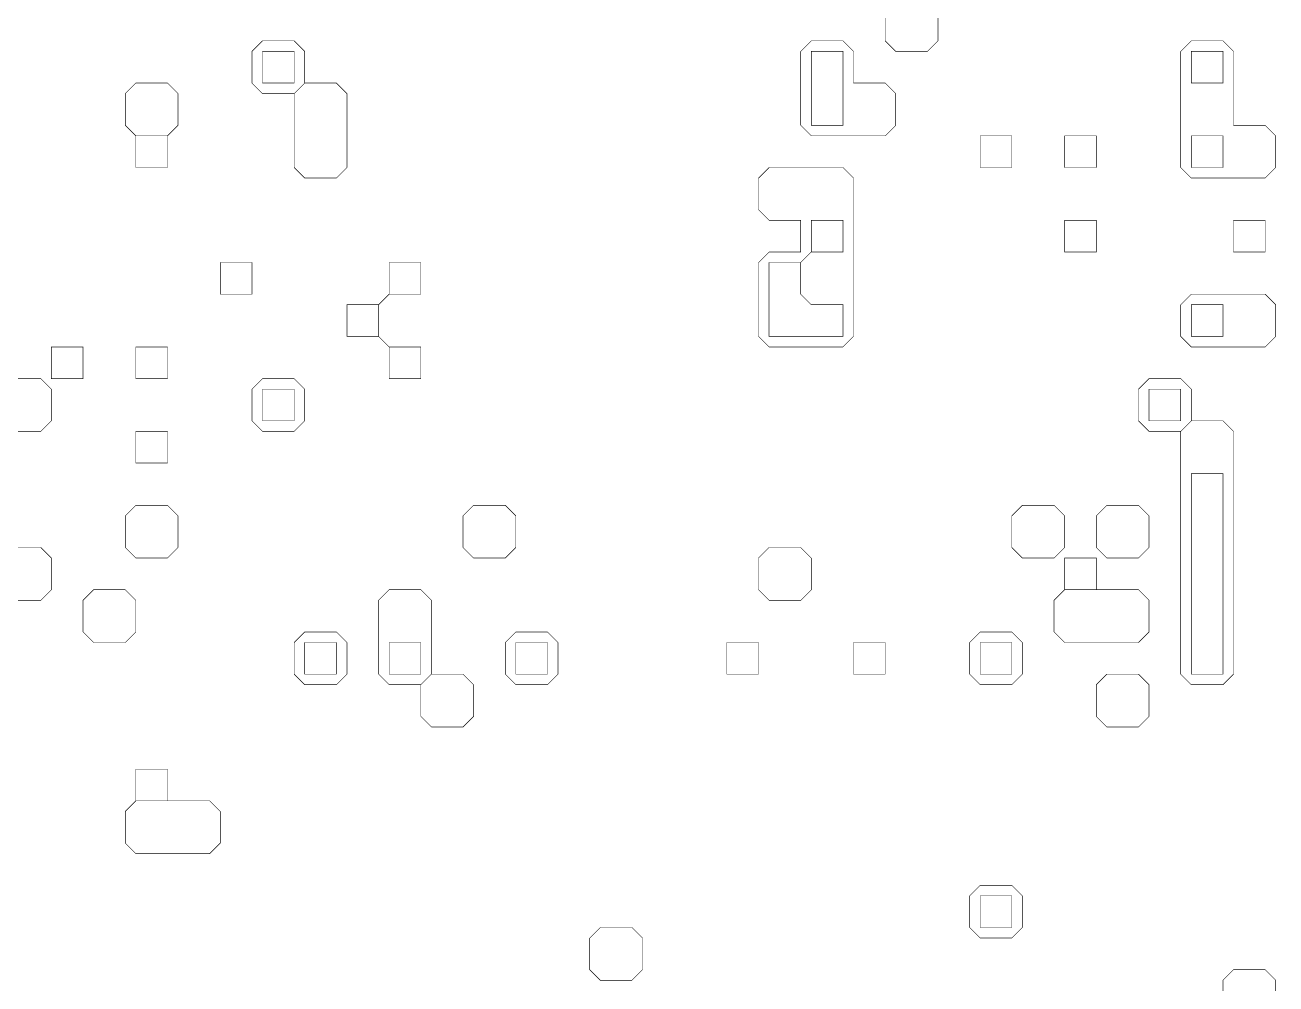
# Model space of a CAD drawing. Header units: metres. Extents: x 0 to 4990, y -4990 to 0.
# Drawn here: x 1812 to 2969, y -3324 to -2437 of the extents above; entities that cross this region are included whole.
import ezdxf

# ---------------------------------------------------------------- set-up
doc = ezdxf.new("R2010")
doc.units = ezdxf.units.M
doc.layers.add('conductor', color=1, linetype='Continuous')
doc.layers.add('substrate', color=5, linetype='Continuous')

msp = doc.modelspace()

# ---------------------------------------------------------------- linework, layer by layer
at = {"layer": 'conductor', "const_width": 0.5}
for points in [[(2607.421875, -2421.875), (2617.1875, -2412.109375), (2626.953125, -2412.109375), (2636.71875, -2412.109375), (2646.484375, -2412.109375), (2656.25, -2421.875), (2656.25, -2431.640625), (2656.25, -2441.40625), (2656.25, -2451.171875), (2646.484375, -2460.9375), (2636.71875, -2460.9375), (2626.953125, -2460.9375), (2617.1875, -2460.9375), (2607.421875, -2451.171875), (2607.421875, -2441.40625), (2607.421875, -2431.640625)], [(2021.484375, -2460.9375), (2031.25, -2451.171875), (2041.015625, -2451.171875), (2050.78125, -2451.171875), (2060.546875, -2451.171875), (2070.3125, -2460.9375), (2070.3125, -2470.703125), (2070.3125, -2480.46875), (2070.3125, -2490.234375), (2060.546875, -2500), (2050.78125, -2500), (2041.015625, -2500), (2031.25, -2500), (2021.484375, -2490.234375), (2021.484375, -2480.46875), (2021.484375, -2470.703125)], [(2529.296875, -2460.9375), (2539.0625, -2451.171875), (2548.828125, -2451.171875), (2558.59375, -2451.171875), (2568.359375, -2451.171875), (2578.125, -2460.9375), (2578.125, -2470.703125), (2578.125, -2480.46875), (2578.125, -2490.234375), (2587.890625, -2490.234375), (2597.65625, -2490.234375), (2607.421875, -2490.234375), (2617.1875, -2500), (2617.1875, -2509.765625), (2617.1875, -2519.53125), (2617.1875, -2529.296875), (2607.421875, -2539.0625), (2597.65625, -2539.0625), (2587.890625, -2539.0625), (2578.125, -2539.0625), (2568.359375, -2539.0625), (2558.59375, -2539.0625), (2548.828125, -2539.0625), (2539.0625, -2539.0625), (2529.296875, -2529.296875), (2529.296875, -2519.53125), (2529.296875, -2509.765625), (2529.296875, -2500), (2529.296875, -2490.234375), (2529.296875, -2480.46875), (2529.296875, -2470.703125)], [(2880.859375, -2460.9375), (2890.625, -2451.171875), (2900.390625, -2451.171875), (2910.15625, -2451.171875), (2919.921875, -2451.171875), (2929.6875, -2460.9375), (2929.6875, -2470.703125), (2929.6875, -2480.46875), (2929.6875, -2490.234375), (2929.6875, -2500), (2929.6875, -2509.765625), (2929.6875, -2519.53125), (2929.6875, -2529.296875), (2939.453125, -2529.296875), (2949.21875, -2529.296875), (2958.984375, -2529.296875), (2968.75, -2539.0625), (2968.75, -2548.828125), (2968.75, -2558.59375), (2968.75, -2568.359375), (2958.984375, -2578.125), (2949.21875, -2578.125), (2939.453125, -2578.125), (2929.6875, -2578.125), (2919.921875, -2578.125), (2910.15625, -2578.125), (2900.390625, -2578.125), (2890.625, -2578.125), (2880.859375, -2568.359375), (2880.859375, -2558.59375), (2880.859375, -2548.828125), (2880.859375, -2539.0625), (2880.859375, -2529.296875), (2880.859375, -2519.53125), (2880.859375, -2509.765625), (2880.859375, -2500), (2880.859375, -2490.234375), (2880.859375, -2480.46875), (2880.859375, -2470.703125)], [(1904.296875, -2500), (1914.0625, -2490.234375), (1923.828125, -2490.234375), (1933.59375, -2490.234375), (1943.359375, -2490.234375), (1953.125, -2500), (1953.125, -2509.765625), (1953.125, -2519.53125), (1953.125, -2529.296875), (1943.359375, -2539.0625), (1933.59375, -2539.0625), (1923.828125, -2539.0625), (1914.0625, -2539.0625), (1904.296875, -2529.296875), (1904.296875, -2519.53125), (1904.296875, -2509.765625)], [(2060.546875, -2500), (2070.3125, -2490.234375), (2080.078125, -2490.234375), (2089.84375, -2490.234375), (2099.609375, -2490.234375), (2109.375, -2500), (2109.375, -2509.765625), (2109.375, -2519.53125), (2109.375, -2529.296875), (2109.375, -2539.0625), (2109.375, -2548.828125), (2109.375, -2558.59375), (2109.375, -2568.359375), (2099.609375, -2578.125), (2089.84375, -2578.125), (2080.078125, -2578.125), (2070.3125, -2578.125), (2060.546875, -2568.359375), (2060.546875, -2558.59375), (2060.546875, -2548.828125), (2060.546875, -2539.0625), (2060.546875, -2529.296875), (2060.546875, -2519.53125), (2060.546875, -2509.765625)], [(2490.234375, -2578.125), (2500, -2568.359375), (2509.765625, -2568.359375), (2519.53125, -2568.359375), (2529.296875, -2568.359375), (2539.0625, -2568.359375), (2548.828125, -2568.359375), (2558.59375, -2568.359375), (2568.359375, -2568.359375), (2578.125, -2578.125), (2578.125, -2587.890625), (2578.125, -2597.65625), (2578.125, -2607.421875), (2578.125, -2617.1875), (2578.125, -2626.953125), (2578.125, -2636.71875), (2578.125, -2646.484375), (2578.125, -2656.25), (2578.125, -2666.015625), (2578.125, -2675.78125), (2578.125, -2685.546875), (2578.125, -2695.3125), (2578.125, -2705.078125), (2578.125, -2714.84375), (2578.125, -2724.609375), (2568.359375, -2734.375), (2558.59375, -2734.375), (2548.828125, -2734.375), (2539.0625, -2734.375), (2529.296875, -2734.375), (2519.53125, -2734.375), (2509.765625, -2734.375), (2500, -2734.375), (2490.234375, -2724.609375), (2490.234375, -2714.84375), (2490.234375, -2705.078125), (2490.234375, -2695.3125), (2490.234375, -2685.546875), (2490.234375, -2675.78125), (2490.234375, -2666.015625), (2490.234375, -2656.25), (2500, -2646.484375), (2509.765625, -2646.484375), (2519.53125, -2646.484375), (2529.296875, -2646.484375), (2529.296875, -2636.71875), (2529.296875, -2626.953125), (2529.296875, -2617.1875), (2519.53125, -2617.1875), (2509.765625, -2617.1875), (2500, -2617.1875), (2490.234375, -2607.421875), (2490.234375, -2597.65625), (2490.234375, -2587.890625)], [(2880.859375, -2695.3125), (2890.625, -2685.546875), (2900.390625, -2685.546875), (2910.15625, -2685.546875), (2919.921875, -2685.546875), (2929.6875, -2685.546875), (2939.453125, -2685.546875), (2949.21875, -2685.546875), (2958.984375, -2685.546875), (2968.75, -2695.3125), (2968.75, -2705.078125), (2968.75, -2714.84375), (2968.75, -2724.609375), (2958.984375, -2734.375), (2949.21875, -2734.375), (2939.453125, -2734.375), (2929.6875, -2734.375), (2919.921875, -2734.375), (2910.15625, -2734.375), (2900.390625, -2734.375), (2890.625, -2734.375), (2880.859375, -2724.609375), (2880.859375, -2714.84375), (2880.859375, -2705.078125)], [(1787.109375, -2773.4375), (1796.875, -2763.671875), (1806.640625, -2763.671875), (1816.40625, -2763.671875), (1826.171875, -2763.671875), (1835.9375, -2773.4375), (1835.9375, -2783.203125), (1835.9375, -2792.96875), (1835.9375, -2802.734375), (1826.171875, -2812.5), (1816.40625, -2812.5), (1806.640625, -2812.5), (1796.875, -2812.5), (1787.109375, -2802.734375), (1787.109375, -2792.96875), (1787.109375, -2783.203125)], [(2021.484375, -2773.4375), (2031.25, -2763.671875), (2041.015625, -2763.671875), (2050.78125, -2763.671875), (2060.546875, -2763.671875), (2070.3125, -2773.4375), (2070.3125, -2783.203125), (2070.3125, -2792.96875), (2070.3125, -2802.734375), (2060.546875, -2812.5), (2050.78125, -2812.5), (2041.015625, -2812.5), (2031.25, -2812.5), (2021.484375, -2802.734375), (2021.484375, -2792.96875), (2021.484375, -2783.203125)], [(2841.796875, -2773.4375), (2851.5625, -2763.671875), (2861.328125, -2763.671875), (2871.09375, -2763.671875), (2880.859375, -2763.671875), (2890.625, -2773.4375), (2890.625, -2783.203125), (2890.625, -2792.96875), (2890.625, -2802.734375), (2880.859375, -2812.5), (2871.09375, -2812.5), (2861.328125, -2812.5), (2851.5625, -2812.5), (2841.796875, -2802.734375), (2841.796875, -2792.96875), (2841.796875, -2783.203125)], [(2880.859375, -2812.5), (2890.625, -2802.734375), (2900.390625, -2802.734375), (2910.15625, -2802.734375), (2919.921875, -2802.734375), (2929.6875, -2812.5), (2929.6875, -2822.265625), (2929.6875, -2832.03125), (2929.6875, -2841.796875), (2929.6875, -2851.5625), (2929.6875, -2861.328125), (2929.6875, -2871.09375), (2929.6875, -2880.859375), (2929.6875, -2890.625), (2929.6875, -2900.390625), (2929.6875, -2910.15625), (2929.6875, -2919.921875), (2929.6875, -2929.6875), (2929.6875, -2939.453125), (2929.6875, -2949.21875), (2929.6875, -2958.984375), (2929.6875, -2968.75), (2929.6875, -2978.515625), (2929.6875, -2988.28125), (2929.6875, -2998.046875), (2929.6875, -3007.8125), (2929.6875, -3017.578125), (2929.6875, -3027.34375), (2929.6875, -3037.109375), (2919.921875, -3046.875), (2910.15625, -3046.875), (2900.390625, -3046.875), (2890.625, -3046.875), (2880.859375, -3037.109375), (2880.859375, -3027.34375), (2880.859375, -3017.578125), (2880.859375, -3007.8125), (2880.859375, -2998.046875), (2880.859375, -2988.28125), (2880.859375, -2978.515625), (2880.859375, -2968.75), (2880.859375, -2958.984375), (2880.859375, -2949.21875), (2880.859375, -2939.453125), (2880.859375, -2929.6875), (2880.859375, -2919.921875), (2880.859375, -2910.15625), (2880.859375, -2900.390625), (2880.859375, -2890.625), (2880.859375, -2880.859375), (2880.859375, -2871.09375), (2880.859375, -2861.328125), (2880.859375, -2851.5625), (2880.859375, -2841.796875), (2880.859375, -2832.03125), (2880.859375, -2822.265625)], [(1904.296875, -2890.625), (1914.0625, -2880.859375), (1923.828125, -2880.859375), (1933.59375, -2880.859375), (1943.359375, -2880.859375), (1953.125, -2890.625), (1953.125, -2900.390625), (1953.125, -2910.15625), (1953.125, -2919.921875), (1943.359375, -2929.6875), (1933.59375, -2929.6875), (1923.828125, -2929.6875), (1914.0625, -2929.6875), (1904.296875, -2919.921875), (1904.296875, -2910.15625), (1904.296875, -2900.390625)], [(2216.796875, -2890.625), (2226.5625, -2880.859375), (2236.328125, -2880.859375), (2246.09375, -2880.859375), (2255.859375, -2880.859375), (2265.625, -2890.625), (2265.625, -2900.390625), (2265.625, -2910.15625), (2265.625, -2919.921875), (2255.859375, -2929.6875), (2246.09375, -2929.6875), (2236.328125, -2929.6875), (2226.5625, -2929.6875), (2216.796875, -2919.921875), (2216.796875, -2910.15625), (2216.796875, -2900.390625)], [(2724.609375, -2890.625), (2734.375, -2880.859375), (2744.140625, -2880.859375), (2753.90625, -2880.859375), (2763.671875, -2880.859375), (2773.4375, -2890.625), (2773.4375, -2900.390625), (2773.4375, -2910.15625), (2773.4375, -2919.921875), (2763.671875, -2929.6875), (2753.90625, -2929.6875), (2744.140625, -2929.6875), (2734.375, -2929.6875), (2724.609375, -2919.921875), (2724.609375, -2910.15625), (2724.609375, -2900.390625)], [(2802.734375, -2890.625), (2812.5, -2880.859375), (2822.265625, -2880.859375), (2832.03125, -2880.859375), (2841.796875, -2880.859375), (2851.5625, -2890.625), (2851.5625, -2900.390625), (2851.5625, -2910.15625), (2851.5625, -2919.921875), (2841.796875, -2929.6875), (2832.03125, -2929.6875), (2822.265625, -2929.6875), (2812.5, -2929.6875), (2802.734375, -2919.921875), (2802.734375, -2910.15625), (2802.734375, -2900.390625)], [(1787.109375, -2929.6875), (1796.875, -2919.921875), (1806.640625, -2919.921875), (1816.40625, -2919.921875), (1826.171875, -2919.921875), (1835.9375, -2929.6875), (1835.9375, -2939.453125), (1835.9375, -2949.21875), (1835.9375, -2958.984375), (1826.171875, -2968.75), (1816.40625, -2968.75), (1806.640625, -2968.75), (1796.875, -2968.75), (1787.109375, -2958.984375), (1787.109375, -2949.21875), (1787.109375, -2939.453125)], [(2490.234375, -2929.6875), (2500, -2919.921875), (2509.765625, -2919.921875), (2519.53125, -2919.921875), (2529.296875, -2919.921875), (2539.0625, -2929.6875), (2539.0625, -2939.453125), (2539.0625, -2949.21875), (2539.0625, -2958.984375), (2529.296875, -2968.75), (2519.53125, -2968.75), (2509.765625, -2968.75), (2500, -2968.75), (2490.234375, -2958.984375), (2490.234375, -2949.21875), (2490.234375, -2939.453125)], [(1865.234375, -2968.75), (1875, -2958.984375), (1884.765625, -2958.984375), (1894.53125, -2958.984375), (1904.296875, -2958.984375), (1914.0625, -2968.75), (1914.0625, -2978.515625), (1914.0625, -2988.28125), (1914.0625, -2998.046875), (1904.296875, -3007.8125), (1894.53125, -3007.8125), (1884.765625, -3007.8125), (1875, -3007.8125), (1865.234375, -2998.046875), (1865.234375, -2988.28125), (1865.234375, -2978.515625)], [(2138.671875, -2968.75), (2148.4375, -2958.984375), (2158.203125, -2958.984375), (2167.96875, -2958.984375), (2177.734375, -2958.984375), (2187.5, -2968.75), (2187.5, -2978.515625), (2187.5, -2988.28125), (2187.5, -2998.046875), (2187.5, -3007.8125), (2187.5, -3017.578125), (2187.5, -3027.34375), (2187.5, -3037.109375), (2177.734375, -3046.875), (2167.96875, -3046.875), (2158.203125, -3046.875), (2148.4375, -3046.875), (2138.671875, -3037.109375), (2138.671875, -3027.34375), (2138.671875, -3017.578125), (2138.671875, -3007.8125), (2138.671875, -2998.046875), (2138.671875, -2988.28125), (2138.671875, -2978.515625)], [(2763.671875, -2968.75), (2773.4375, -2958.984375), (2783.203125, -2958.984375), (2792.96875, -2958.984375), (2802.734375, -2958.984375), (2812.5, -2958.984375), (2822.265625, -2958.984375), (2832.03125, -2958.984375), (2841.796875, -2958.984375), (2851.5625, -2968.75), (2851.5625, -2978.515625), (2851.5625, -2988.28125), (2851.5625, -2998.046875), (2841.796875, -3007.8125), (2832.03125, -3007.8125), (2822.265625, -3007.8125), (2812.5, -3007.8125), (2802.734375, -3007.8125), (2792.96875, -3007.8125), (2783.203125, -3007.8125), (2773.4375, -3007.8125), (2763.671875, -2998.046875), (2763.671875, -2988.28125), (2763.671875, -2978.515625)], [(2060.546875, -3007.8125), (2070.3125, -2998.046875), (2080.078125, -2998.046875), (2089.84375, -2998.046875), (2099.609375, -2998.046875), (2109.375, -3007.8125), (2109.375, -3017.578125), (2109.375, -3027.34375), (2109.375, -3037.109375), (2099.609375, -3046.875), (2089.84375, -3046.875), (2080.078125, -3046.875), (2070.3125, -3046.875), (2060.546875, -3037.109375), (2060.546875, -3027.34375), (2060.546875, -3017.578125)], [(2255.859375, -3007.8125), (2265.625, -2998.046875), (2275.390625, -2998.046875), (2285.15625, -2998.046875), (2294.921875, -2998.046875), (2304.6875, -3007.8125), (2304.6875, -3017.578125), (2304.6875, -3027.34375), (2304.6875, -3037.109375), (2294.921875, -3046.875), (2285.15625, -3046.875), (2275.390625, -3046.875), (2265.625, -3046.875), (2255.859375, -3037.109375), (2255.859375, -3027.34375), (2255.859375, -3017.578125)], [(2685.546875, -3007.8125), (2695.3125, -2998.046875), (2705.078125, -2998.046875), (2714.84375, -2998.046875), (2724.609375, -2998.046875), (2734.375, -3007.8125), (2734.375, -3017.578125), (2734.375, -3027.34375), (2734.375, -3037.109375), (2724.609375, -3046.875), (2714.84375, -3046.875), (2705.078125, -3046.875), (2695.3125, -3046.875), (2685.546875, -3037.109375), (2685.546875, -3027.34375), (2685.546875, -3017.578125)], [(2177.734375, -3046.875), (2187.5, -3037.109375), (2197.265625, -3037.109375), (2207.03125, -3037.109375), (2216.796875, -3037.109375), (2226.5625, -3046.875), (2226.5625, -3056.640625), (2226.5625, -3066.40625), (2226.5625, -3076.171875), (2216.796875, -3085.9375), (2207.03125, -3085.9375), (2197.265625, -3085.9375), (2187.5, -3085.9375), (2177.734375, -3076.171875), (2177.734375, -3066.40625), (2177.734375, -3056.640625)], [(2802.734375, -3046.875), (2812.5, -3037.109375), (2822.265625, -3037.109375), (2832.03125, -3037.109375), (2841.796875, -3037.109375), (2851.5625, -3046.875), (2851.5625, -3056.640625), (2851.5625, -3066.40625), (2851.5625, -3076.171875), (2841.796875, -3085.9375), (2832.03125, -3085.9375), (2822.265625, -3085.9375), (2812.5, -3085.9375), (2802.734375, -3076.171875), (2802.734375, -3066.40625), (2802.734375, -3056.640625)], [(1904.296875, -3164.0625), (1914.0625, -3154.296875), (1923.828125, -3154.296875), (1933.59375, -3154.296875), (1943.359375, -3154.296875), (1953.125, -3154.296875), (1962.890625, -3154.296875), (1972.65625, -3154.296875), (1982.421875, -3154.296875), (1992.1875, -3164.0625), (1992.1875, -3173.828125), (1992.1875, -3183.59375), (1992.1875, -3193.359375), (1982.421875, -3203.125), (1972.65625, -3203.125), (1962.890625, -3203.125), (1953.125, -3203.125), (1943.359375, -3203.125), (1933.59375, -3203.125), (1923.828125, -3203.125), (1914.0625, -3203.125), (1904.296875, -3193.359375), (1904.296875, -3183.59375), (1904.296875, -3173.828125)], [(2685.546875, -3242.1875), (2695.3125, -3232.421875), (2705.078125, -3232.421875), (2714.84375, -3232.421875), (2724.609375, -3232.421875), (2734.375, -3242.1875), (2734.375, -3251.953125), (2734.375, -3261.71875), (2734.375, -3271.484375), (2724.609375, -3281.25), (2714.84375, -3281.25), (2705.078125, -3281.25), (2695.3125, -3281.25), (2685.546875, -3271.484375), (2685.546875, -3261.71875), (2685.546875, -3251.953125)], [(2333.984375, -3281.25), (2343.75, -3271.484375), (2353.515625, -3271.484375), (2363.28125, -3271.484375), (2373.046875, -3271.484375), (2382.8125, -3281.25), (2382.8125, -3291.015625), (2382.8125, -3300.78125), (2382.8125, -3310.546875), (2373.046875, -3320.3125), (2363.28125, -3320.3125), (2353.515625, -3320.3125), (2343.75, -3320.3125), (2333.984375, -3310.546875), (2333.984375, -3300.78125), (2333.984375, -3291.015625)], [(2919.921875, -3320.3125), (2929.6875, -3310.546875), (2939.453125, -3310.546875), (2949.21875, -3310.546875), (2958.984375, -3310.546875), (2968.75, -3320.3125), (2968.75, -3330.078125), (2968.75, -3339.84375), (2968.75, -3349.609375), (2958.984375, -3359.375), (2949.21875, -3359.375), (2939.453125, -3359.375), (2929.6875, -3359.375), (2919.921875, -3349.609375), (2919.921875, -3339.84375), (2919.921875, -3330.078125)]]:
    msp.add_lwpolyline(points, close=True, dxfattribs=at)
at = {"layer": 'substrate', "const_width": 0.5}
for points in [[(2031.25, -2460.9375), (2031.25, -2470.703125), (2031.25, -2480.46875), (2031.25, -2490.234375), (2041.015625, -2490.234375), (2050.78125, -2490.234375), (2060.546875, -2490.234375), (2060.546875, -2480.46875), (2060.546875, -2470.703125), (2060.546875, -2460.9375), (2050.78125, -2460.9375), (2041.015625, -2460.9375)], [(2539.0625, -2460.9375), (2539.0625, -2470.703125), (2539.0625, -2480.46875), (2539.0625, -2490.234375), (2539.0625, -2500), (2539.0625, -2509.765625), (2539.0625, -2519.53125), (2539.0625, -2529.296875), (2548.828125, -2529.296875), (2558.59375, -2529.296875), (2568.359375, -2529.296875), (2568.359375, -2519.53125), (2568.359375, -2509.765625), (2568.359375, -2500), (2568.359375, -2490.234375), (2568.359375, -2480.46875), (2568.359375, -2470.703125), (2568.359375, -2460.9375), (2558.59375, -2460.9375), (2548.828125, -2460.9375)], [(2890.625, -2460.9375), (2890.625, -2470.703125), (2890.625, -2480.46875), (2890.625, -2490.234375), (2900.390625, -2490.234375), (2910.15625, -2490.234375), (2919.921875, -2490.234375), (2919.921875, -2480.46875), (2919.921875, -2470.703125), (2919.921875, -2460.9375), (2910.15625, -2460.9375), (2900.390625, -2460.9375)], [(1914.0625, -2539.0625), (1914.0625, -2548.828125), (1914.0625, -2558.59375), (1914.0625, -2568.359375), (1923.828125, -2568.359375), (1933.59375, -2568.359375), (1943.359375, -2568.359375), (1943.359375, -2558.59375), (1943.359375, -2548.828125), (1943.359375, -2539.0625), (1933.59375, -2539.0625), (1923.828125, -2539.0625)], [(2695.3125, -2539.0625), (2695.3125, -2548.828125), (2695.3125, -2558.59375), (2695.3125, -2568.359375), (2705.078125, -2568.359375), (2714.84375, -2568.359375), (2724.609375, -2568.359375), (2724.609375, -2558.59375), (2724.609375, -2548.828125), (2724.609375, -2539.0625), (2714.84375, -2539.0625), (2705.078125, -2539.0625)], [(2773.4375, -2539.0625), (2773.4375, -2548.828125), (2773.4375, -2558.59375), (2773.4375, -2568.359375), (2783.203125, -2568.359375), (2792.96875, -2568.359375), (2802.734375, -2568.359375), (2802.734375, -2558.59375), (2802.734375, -2548.828125), (2802.734375, -2539.0625), (2792.96875, -2539.0625), (2783.203125, -2539.0625)], [(2890.625, -2539.0625), (2890.625, -2548.828125), (2890.625, -2558.59375), (2890.625, -2568.359375), (2900.390625, -2568.359375), (2910.15625, -2568.359375), (2919.921875, -2568.359375), (2919.921875, -2558.59375), (2919.921875, -2548.828125), (2919.921875, -2539.0625), (2910.15625, -2539.0625), (2900.390625, -2539.0625)], [(2539.0625, -2617.1875), (2539.0625, -2626.953125), (2539.0625, -2636.71875), (2539.0625, -2646.484375), (2529.296875, -2656.25), (2519.53125, -2656.25), (2509.765625, -2656.25), (2500, -2656.25), (2500, -2666.015625), (2500, -2675.78125), (2500, -2685.546875), (2500, -2695.3125), (2500, -2705.078125), (2500, -2714.84375), (2500, -2724.609375), (2509.765625, -2724.609375), (2519.53125, -2724.609375), (2529.296875, -2724.609375), (2539.0625, -2724.609375), (2548.828125, -2724.609375), (2558.59375, -2724.609375), (2568.359375, -2724.609375), (2568.359375, -2714.84375), (2568.359375, -2705.078125), (2568.359375, -2695.3125), (2558.59375, -2695.3125), (2548.828125, -2695.3125), (2539.0625, -2695.3125), (2529.296875, -2685.546875), (2529.296875, -2675.78125), (2529.296875, -2666.015625), (2529.296875, -2656.25), (2539.0625, -2646.484375), (2548.828125, -2646.484375), (2558.59375, -2646.484375), (2568.359375, -2646.484375), (2568.359375, -2636.71875), (2568.359375, -2626.953125), (2568.359375, -2617.1875), (2558.59375, -2617.1875), (2548.828125, -2617.1875)], [(2773.4375, -2617.1875), (2773.4375, -2626.953125), (2773.4375, -2636.71875), (2773.4375, -2646.484375), (2783.203125, -2646.484375), (2792.96875, -2646.484375), (2802.734375, -2646.484375), (2802.734375, -2636.71875), (2802.734375, -2626.953125), (2802.734375, -2617.1875), (2792.96875, -2617.1875), (2783.203125, -2617.1875)], [(2929.6875, -2617.1875), (2929.6875, -2626.953125), (2929.6875, -2636.71875), (2929.6875, -2646.484375), (2939.453125, -2646.484375), (2949.21875, -2646.484375), (2958.984375, -2646.484375), (2958.984375, -2636.71875), (2958.984375, -2626.953125), (2958.984375, -2617.1875), (2949.21875, -2617.1875), (2939.453125, -2617.1875)], [(1992.1875, -2656.25), (1992.1875, -2666.015625), (1992.1875, -2675.78125), (1992.1875, -2685.546875), (2001.953125, -2685.546875), (2011.71875, -2685.546875), (2021.484375, -2685.546875), (2021.484375, -2675.78125), (2021.484375, -2666.015625), (2021.484375, -2656.25), (2011.71875, -2656.25), (2001.953125, -2656.25)], [(2148.4375, -2656.25), (2148.4375, -2666.015625), (2148.4375, -2675.78125), (2148.4375, -2685.546875), (2138.671875, -2695.3125), (2128.90625, -2695.3125), (2119.140625, -2695.3125), (2109.375, -2695.3125), (2109.375, -2705.078125), (2109.375, -2714.84375), (2109.375, -2724.609375), (2119.140625, -2724.609375), (2128.90625, -2724.609375), (2138.671875, -2724.609375), (2148.4375, -2734.375), (2148.4375, -2744.140625), (2148.4375, -2753.90625), (2148.4375, -2763.671875), (2158.203125, -2763.671875), (2167.96875, -2763.671875), (2177.734375, -2763.671875), (2177.734375, -2753.90625), (2177.734375, -2744.140625), (2177.734375, -2734.375), (2167.96875, -2734.375), (2158.203125, -2734.375), (2148.4375, -2734.375), (2138.671875, -2724.609375), (2138.671875, -2714.84375), (2138.671875, -2705.078125), (2138.671875, -2695.3125), (2148.4375, -2685.546875), (2158.203125, -2685.546875), (2167.96875, -2685.546875), (2177.734375, -2685.546875), (2177.734375, -2675.78125), (2177.734375, -2666.015625), (2177.734375, -2656.25), (2167.96875, -2656.25), (2158.203125, -2656.25)], [(2890.625, -2695.3125), (2890.625, -2705.078125), (2890.625, -2714.84375), (2890.625, -2724.609375), (2900.390625, -2724.609375), (2910.15625, -2724.609375), (2919.921875, -2724.609375), (2919.921875, -2714.84375), (2919.921875, -2705.078125), (2919.921875, -2695.3125), (2910.15625, -2695.3125), (2900.390625, -2695.3125)], [(1835.9375, -2734.375), (1835.9375, -2744.140625), (1835.9375, -2753.90625), (1835.9375, -2763.671875), (1845.703125, -2763.671875), (1855.46875, -2763.671875), (1865.234375, -2763.671875), (1865.234375, -2753.90625), (1865.234375, -2744.140625), (1865.234375, -2734.375), (1855.46875, -2734.375), (1845.703125, -2734.375)], [(1914.0625, -2734.375), (1914.0625, -2744.140625), (1914.0625, -2753.90625), (1914.0625, -2763.671875), (1923.828125, -2763.671875), (1933.59375, -2763.671875), (1943.359375, -2763.671875), (1943.359375, -2753.90625), (1943.359375, -2744.140625), (1943.359375, -2734.375), (1933.59375, -2734.375), (1923.828125, -2734.375)], [(2031.25, -2773.4375), (2031.25, -2783.203125), (2031.25, -2792.96875), (2031.25, -2802.734375), (2041.015625, -2802.734375), (2050.78125, -2802.734375), (2060.546875, -2802.734375), (2060.546875, -2792.96875), (2060.546875, -2783.203125), (2060.546875, -2773.4375), (2050.78125, -2773.4375), (2041.015625, -2773.4375)], [(2851.5625, -2773.4375), (2851.5625, -2783.203125), (2851.5625, -2792.96875), (2851.5625, -2802.734375), (2861.328125, -2802.734375), (2871.09375, -2802.734375), (2880.859375, -2802.734375), (2880.859375, -2792.96875), (2880.859375, -2783.203125), (2880.859375, -2773.4375), (2871.09375, -2773.4375), (2861.328125, -2773.4375)], [(1914.0625, -2812.5), (1914.0625, -2822.265625), (1914.0625, -2832.03125), (1914.0625, -2841.796875), (1923.828125, -2841.796875), (1933.59375, -2841.796875), (1943.359375, -2841.796875), (1943.359375, -2832.03125), (1943.359375, -2822.265625), (1943.359375, -2812.5), (1933.59375, -2812.5), (1923.828125, -2812.5)], [(2890.625, -2851.5625), (2890.625, -2861.328125), (2890.625, -2871.09375), (2890.625, -2880.859375), (2890.625, -2890.625), (2890.625, -2900.390625), (2890.625, -2910.15625), (2890.625, -2919.921875), (2890.625, -2929.6875), (2890.625, -2939.453125), (2890.625, -2949.21875), (2890.625, -2958.984375), (2890.625, -2968.75), (2890.625, -2978.515625), (2890.625, -2988.28125), (2890.625, -2998.046875), (2890.625, -3007.8125), (2890.625, -3017.578125), (2890.625, -3027.34375), (2890.625, -3037.109375), (2900.390625, -3037.109375), (2910.15625, -3037.109375), (2919.921875, -3037.109375), (2919.921875, -3027.34375), (2919.921875, -3017.578125), (2919.921875, -3007.8125), (2919.921875, -2998.046875), (2919.921875, -2988.28125), (2919.921875, -2978.515625), (2919.921875, -2968.75), (2919.921875, -2958.984375), (2919.921875, -2949.21875), (2919.921875, -2939.453125), (2919.921875, -2929.6875), (2919.921875, -2919.921875), (2919.921875, -2910.15625), (2919.921875, -2900.390625), (2919.921875, -2890.625), (2919.921875, -2880.859375), (2919.921875, -2871.09375), (2919.921875, -2861.328125), (2919.921875, -2851.5625), (2910.15625, -2851.5625), (2900.390625, -2851.5625)], [(2773.4375, -2929.6875), (2773.4375, -2939.453125), (2773.4375, -2949.21875), (2773.4375, -2958.984375), (2783.203125, -2958.984375), (2792.96875, -2958.984375), (2802.734375, -2958.984375), (2802.734375, -2949.21875), (2802.734375, -2939.453125), (2802.734375, -2929.6875), (2792.96875, -2929.6875), (2783.203125, -2929.6875)], [(2070.3125, -3007.8125), (2070.3125, -3017.578125), (2070.3125, -3027.34375), (2070.3125, -3037.109375), (2080.078125, -3037.109375), (2089.84375, -3037.109375), (2099.609375, -3037.109375), (2099.609375, -3027.34375), (2099.609375, -3017.578125), (2099.609375, -3007.8125), (2089.84375, -3007.8125), (2080.078125, -3007.8125)], [(2148.4375, -3007.8125), (2148.4375, -3017.578125), (2148.4375, -3027.34375), (2148.4375, -3037.109375), (2158.203125, -3037.109375), (2167.96875, -3037.109375), (2177.734375, -3037.109375), (2177.734375, -3027.34375), (2177.734375, -3017.578125), (2177.734375, -3007.8125), (2167.96875, -3007.8125), (2158.203125, -3007.8125)], [(2265.625, -3007.8125), (2265.625, -3017.578125), (2265.625, -3027.34375), (2265.625, -3037.109375), (2275.390625, -3037.109375), (2285.15625, -3037.109375), (2294.921875, -3037.109375), (2294.921875, -3027.34375), (2294.921875, -3017.578125), (2294.921875, -3007.8125), (2285.15625, -3007.8125), (2275.390625, -3007.8125)], [(2460.9375, -3007.8125), (2460.9375, -3017.578125), (2460.9375, -3027.34375), (2460.9375, -3037.109375), (2470.703125, -3037.109375), (2480.46875, -3037.109375), (2490.234375, -3037.109375), (2490.234375, -3027.34375), (2490.234375, -3017.578125), (2490.234375, -3007.8125), (2480.46875, -3007.8125), (2470.703125, -3007.8125)], [(2578.125, -3007.8125), (2578.125, -3017.578125), (2578.125, -3027.34375), (2578.125, -3037.109375), (2587.890625, -3037.109375), (2597.65625, -3037.109375), (2607.421875, -3037.109375), (2607.421875, -3027.34375), (2607.421875, -3017.578125), (2607.421875, -3007.8125), (2597.65625, -3007.8125), (2587.890625, -3007.8125)], [(2695.3125, -3007.8125), (2695.3125, -3017.578125), (2695.3125, -3027.34375), (2695.3125, -3037.109375), (2705.078125, -3037.109375), (2714.84375, -3037.109375), (2724.609375, -3037.109375), (2724.609375, -3027.34375), (2724.609375, -3017.578125), (2724.609375, -3007.8125), (2714.84375, -3007.8125), (2705.078125, -3007.8125)], [(1914.0625, -3125), (1914.0625, -3134.765625), (1914.0625, -3144.53125), (1914.0625, -3154.296875), (1923.828125, -3154.296875), (1933.59375, -3154.296875), (1943.359375, -3154.296875), (1943.359375, -3144.53125), (1943.359375, -3134.765625), (1943.359375, -3125), (1933.59375, -3125), (1923.828125, -3125)], [(2695.3125, -3242.1875), (2695.3125, -3251.953125), (2695.3125, -3261.71875), (2695.3125, -3271.484375), (2705.078125, -3271.484375), (2714.84375, -3271.484375), (2724.609375, -3271.484375), (2724.609375, -3261.71875), (2724.609375, -3251.953125), (2724.609375, -3242.1875), (2714.84375, -3242.1875), (2705.078125, -3242.1875)]]:
    msp.add_lwpolyline(points, close=True, dxfattribs=at)

doc.saveas('drawing.dxf')
